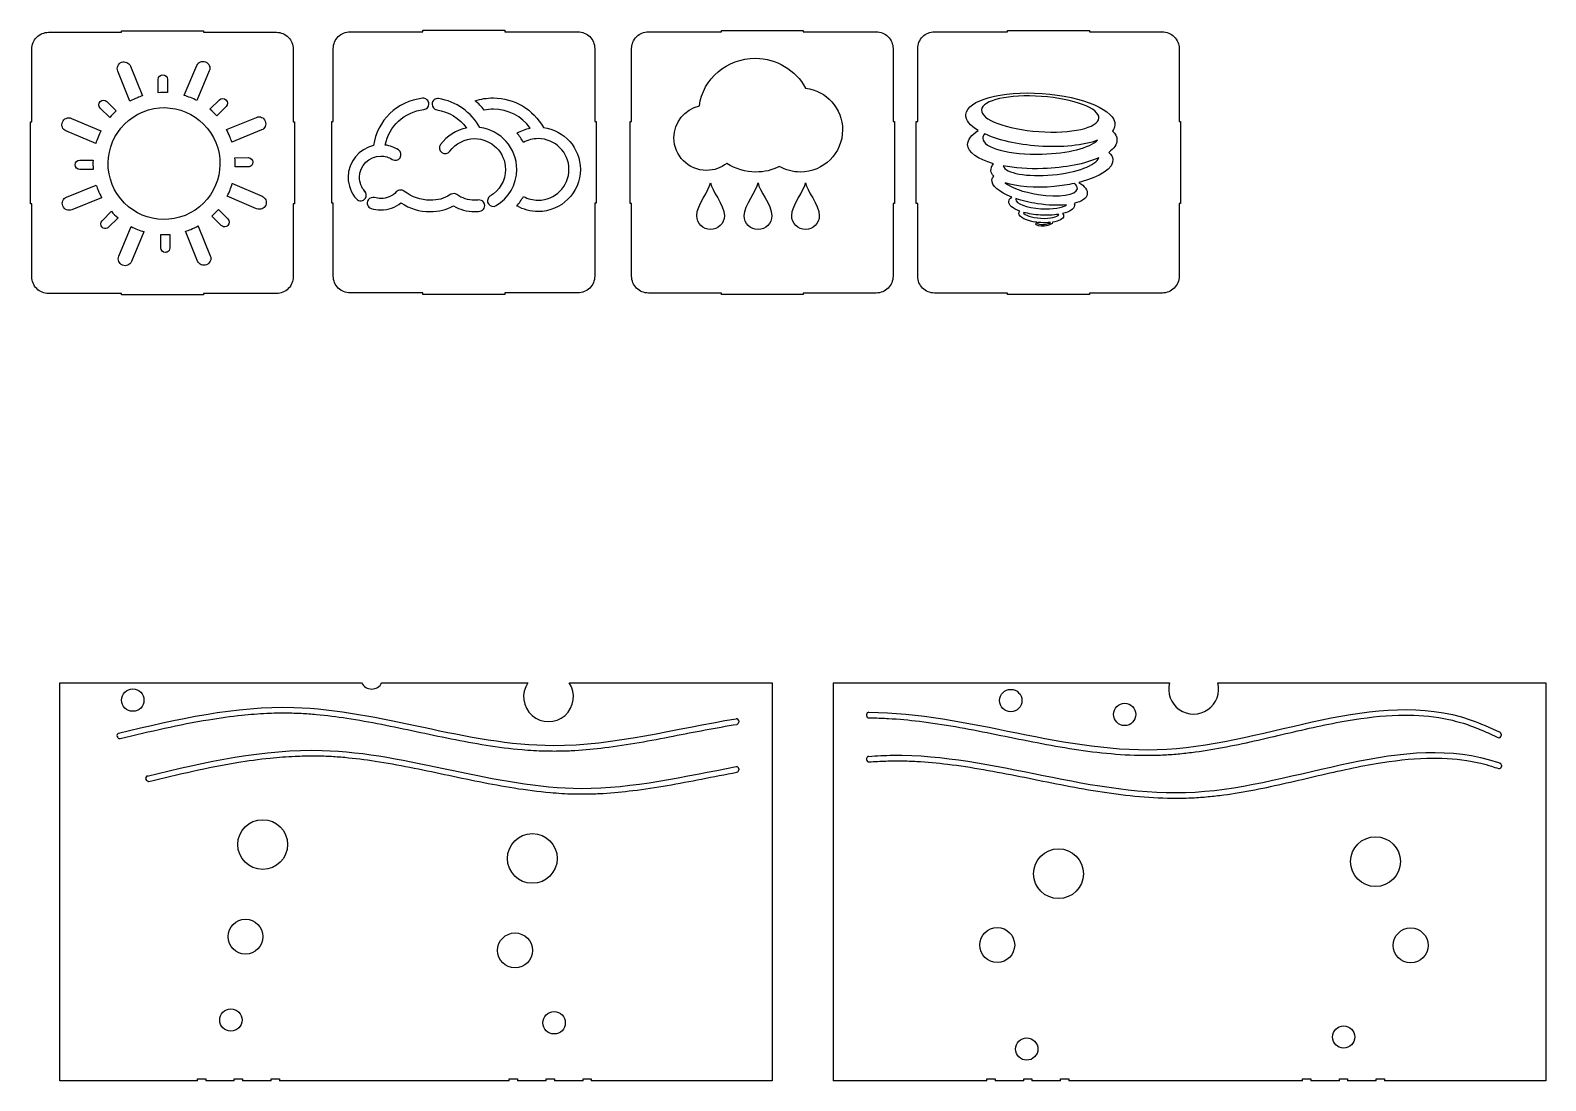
# Model space of a CAD drawing. Header units: millimetres. Extents: x -646 to 1801, y -729 to 225.
# Drawn here: x 444 to 1801, y -718 to 223 of the extents above; entities that cross this region are included whole.
import ezdxf

# ---------------------------------------------------------------- set-up
doc = ezdxf.new("R2010")
doc.units = ezdxf.units.MM
doc.header["$LTSCALE"] = 65.395
doc.layers.get('0').update_dxf_attribs({"linetype": 'CONTINUOUS'})
doc.layers.add('LAYER_1', color=7, linetype='CONTINUOUS')

msp = doc.modelspace()

# ---------------------------------------------------------------- linework, layer by layer
for p, q in [((470.8, -717.9), (470.8, -361.3)), ((470.8, -361.3), (741, -361.3)), ((1108.6, -361.3), (1108.6, -717.9)), ((1163.1, -361.3), (1163.1, -717.9)), ((1507.4, -361.3), (1801, -361.3)), ((1801, -361.3), (1801, -717.9)), ((1193.1, -389.8), (1193.1, -390.8)), ((1078.6, -395.6), (1078.6, -396.6)), ((522.2, -409.6), (522.8, -410.5)), ((1761.2, -407.5), (1761.2, -408.6)), ((1193.1, -429.3), (1193.1, -430.3)), ((1078.6, -438.5), (1078.6, -439.5)), ((1761.3, -435.2), (1761.3, -436.3)), ((547.9, -447.9), (548.5, -448.8)), ((594, -717.9), (470.8, -717.9)), ((594, -717.9), (594, -716.2)), ((594, -716.2), (601.4, -716.2)), ((601.4, -716.2), (601.4, -717.9)), ((627, -717.9), (601.4, -717.9)), ((627, -717.9), (627, -716.2)), ((627, -716.2), (634.4, -716.2)), ((634.4, -716.2), (634.4, -717.9)), ((660, -717.9), (634.4, -717.9)), ((660, -717.9), (660, -716.2)), ((660, -716.2), (667.4, -716.2)), ((667.4, -716.2), (667.4, -717.9)), ((873.2, -717.9), (667.4, -717.9)), ((873.2, -717.9), (873.2, -716.2)), ((873.2, -716.2), (880.6, -716.2)), ((880.6, -716.2), (880.6, -717.9)), ((906.2, -717.9), (880.6, -717.9)), ((906.2, -717.9), (906.2, -716.2)), ((906.2, -716.2), (913.6, -716.2)), ((913.6, -716.2), (913.6, -717.9)), ((939.2, -717.9), (913.6, -717.9)), ((939.2, -717.9), (939.2, -716.2)), ((939.2, -716.2), (946.6, -716.2)), ((946.6, -716.2), (946.6, -717.9)), ((1108.6, -717.9), (946.6, -717.9)), ((1300.7, -717.9), (1163.1, -717.9)), ((1300.7, -717.9), (1300.7, -716.2)), ((1300.7, -716.2), (1308.1, -716.2)), ((1308.1, -716.2), (1308.1, -717.9)), ((1333.7, -717.9), (1308.1, -717.9)), ((1333.7, -717.9), (1333.7, -716.2)), ((1333.7, -716.2), (1341.1, -716.2)), ((1341.1, -716.2), (1341.1, -717.9)), ((1366.7, -717.9), (1341.1, -717.9)), ((1366.7, -717.9), (1366.7, -716.2)), ((1366.7, -716.2), (1374.1, -716.2)), ((1374.1, -716.2), (1374.1, -717.9)), ((1583.3, -717.9), (1374.1, -717.9)), ((1583.3, -717.9), (1583.3, -716.2)), ((1583.3, -716.2), (1590.7, -716.2)), ((1590.7, -716.2), (1590.7, -717.9)), ((1616.3, -717.9), (1590.7, -717.9)), ((1616.3, -717.9), (1616.3, -716.2)), ((1616.3, -716.2), (1623.7, -716.2)), ((1623.7, -716.2), (1623.7, -717.9)), ((1649.3, -717.9), (1623.7, -717.9)), ((1649.3, -717.9), (1649.3, -716.2)), ((1649.3, -716.2), (1656.7, -716.2)), ((1656.7, -716.2), (1656.7, -717.9)), ((1801, -717.9), (1656.7, -717.9))]:
    msp.add_line(p, q)
for points in [[(679.7, 67.7), (679.7, 2.4, -0.414214), (664.7, -12.6), (599.4, -12.6), (599.4, -13.9), (526, -13.9), (526, -12.6), (460.7, -12.6, -0.414214), (445.7, 2.4), (445.7, 67.7), (444.4, 67.7), (444.4, 141.1), (445.7, 141.1), (445.7, 206.4, -0.414214), (460.7, 221.4), (526, 221.4), (526, 222.7), (599.4, 222.7), (599.4, 221.4), (664.7, 221.4, -0.414214), (679.7, 206.4), (679.7, 141.1), (681, 141.1), (681, 67.7)], [(949.6, 68.2), (949.6, 2.9, -0.414214), (934.6, -12.1), (869.3, -12.1), (869.3, -13.4), (795.9, -13.4), (795.9, -12.1), (730.6, -12.1, -0.414214), (715.6, 2.9), (715.6, 68.2), (714.3, 68.2), (714.3, 141.6), (715.6, 141.6), (715.6, 206.9, -0.414214), (730.6, 221.9), (795.9, 221.9), (795.9, 223.2), (869.3, 223.2), (869.3, 221.9), (934.6, 221.9, -0.414214), (949.6, 206.9), (949.6, 141.6), (950.9, 141.6), (950.9, 68.2)], [(1216.7, 68.1), (1216.7, 2.8, -0.414214), (1201.7, -12.2), (1136.4, -12.2), (1136.4, -13.5), (1063, -13.5), (1063, -12.2), (997.7, -12.2, -0.414214), (982.7, 2.8), (982.7, 68.1), (981.4, 68.1), (981.4, 141.5), (982.7, 141.5), (982.7, 206.8, -0.414214), (997.7, 221.8), (1063, 221.8), (1063, 223.1), (1136.4, 223.1), (1136.4, 221.8), (1201.7, 221.8, -0.414214), (1216.7, 206.8), (1216.7, 141.5), (1218, 141.5), (1218, 68.1)], [(1472.8, 68.1), (1472.8, 2.8, -0.414214), (1457.8, -12.2), (1392.5, -12.2), (1392.5, -13.5), (1319.1, -13.5), (1319.1, -12.2), (1253.8, -12.2, -0.414214), (1238.8, 2.8), (1238.8, 68.1), (1237.5, 68.1), (1237.5, 141.5), (1238.8, 141.5), (1238.8, 206.8, -0.414214), (1253.8, 221.8), (1319.1, 221.8), (1319.1, 223.1), (1392.5, 223.1), (1392.5, 221.8), (1457.8, 221.8, -0.414214), (1472.8, 206.8), (1472.8, 141.5), (1474.1, 141.5), (1474.1, 68.1)]]:
    msp.add_lwpolyline(points, format="xyb", close=True)
for points in [[(759, -361.3), (889.8, -361.3)], [(926.8, -361.3), (1108.6, -361.3)], [(1163.1, -361.3), (1464.3, -361.3)]]:
    msp.add_lwpolyline(points)
for centre, radius in [((536.1, -376.9), 10), ((1322.1, -377.3), 10), ((1424.1, -389.7), 10), ((652.4, -506.3), 22.3), ((893.8, -518.7), 22.3), ((1648.6, -521.6), 22.3), ((1364.9, -532.4), 22.3), ((637, -588.8), 15.6), ((1310, -596.3), 15.6), ((1680.1, -596.6), 15.6), ((878.3, -601.1), 15.6), ((623.9, -663.5), 10), ((913.3, -666), 10), ((1620.1, -678.7), 10), ((1336.4, -689.5), 10)]:
    msp.add_circle(centre, radius)
for centre, radius, start, end in [((750, -357), 10, 205.787, 334.213), ((908.3, -373.9), 22.3, 145.8193, 34.1807), ((1485.8, -367.1), 22.3, 164.9315, 15.0685), ((1195.1, -389.8), 2, 89.9957, 180), ((1195.1, -390.8), 2, 180, 270.0047), ((523.9, -408.5), 2, 103.6036, 213.8318), ((1076.6, -395.6), 2, 0, 99.0482), ((1076.6, -396.6), 2, 279.0621, 0), ((1759.2, -407.5), 2, 0.1886, 64.9509), ((524.4, -409.4), 2, 213.8318, 283.5987), ((1759.2, -408.6), 2, 244.9299, 0.1886), ((1195.1, -429.3), 2, 94.4622, 180), ((1195.1, -430.3), 2, 180, 274.4742), ((1759.3, -435.2), 2, 0.1886, 70.3767), ((549.6, -446.8), 2, 103.5995, 213.8318), ((1076.6, -438.5), 2, 0, 100.6084), ((1076.6, -439.5), 2, 280.6159, 0), ((1759.3, -436.3), 2, 250.2584, 0.1886), ((550.2, -447.7), 2, 213.8318, 283.5944)]:
    msp.add_arc(centre, radius, start, end)
for points, knots in [([(1195.1, -387.8), (1283.5, -387.8), (1460.3, -465), (1659, -359.8), (1751.3, -401.6), (1760.1, -405.7)], [632.717946, 632.717946, 632.717946, 632.717946, 901.329158, 1174.23804, 1203.217526, 1203.217526, 1203.217526, 1203.217526]), ([(523.4, -406.5), (575.7, -393.9), (705.3, -364.3), (889.3, -439.5), (1021.8, -402.3), (1076.3, -393.6)], [9.158667, 9.158667, 9.158667, 9.158667, 167.97052, 402.499222, 567.698396, 567.698396, 567.698396, 567.698396]), ([(524.9, -411.3), (551.4, -404.9), (577.7, -398.7), (613.9, -392.8), (623.8, -391.4), (641.2, -389.6), (648.6, -389), (661.8, -388.4), (667.6, -388.3), (677.9, -388.4), (682.4, -388.5), (691.5, -388.9), (696, -389.3), (709.6, -390.5), (718.7, -391.7), (748.4, -396.2), (769.1, -400.6), (810.6, -409.4), (831.4, -413.8), (863.1, -418.9), (873.8, -420.3), (891.5, -421.8), (898.3, -422.2), (909.6, -422.5), (914.1, -422.5), (923, -422.4), (927.5, -422.2), (940.8, -421.4), (949.7, -420.6), (979.1, -416.9), (999.6, -413.1), (1039.1, -405.4), (1058.1, -401.6), (1077, -398.6)], [9.52107, 9.52107, 9.52107, 9.52107, 89.833859, 89.833859, 120.245904, 120.245904, 143.138198, 143.138198, 160.886707, 160.886707, 174.855561, 174.855561, 188.824416, 188.824416, 216.762125, 216.762125, 279.716798, 279.716798, 342.671472, 342.671472, 374.903174, 374.903174, 395.323051, 395.323051, 408.59689, 408.59689, 421.870729, 421.870729, 448.418407, 448.418407, 509.90115, 509.90115, 567.538992, 567.538992, 567.538992, 567.538992]), ([(1195.1, -392.8), (1196.4, -392.8), (1197.6, -392.8), (1203.5, -392.9), (1208, -393.1), (1221.8, -393.8), (1231.1, -394.7), (1261.7, -398.4), (1283.3, -402.5), (1326.7, -411.2), (1348.5, -415.8), (1392.5, -423.1), (1414.7, -425.8), (1443.5, -426.4), (1449.9, -426.3), (1460.8, -425.9), (1465.5, -425.6), (1474.7, -424.8), (1479.3, -424.3), (1493.2, -422.6), (1502.4, -421.1), (1530.7, -415.8), (1549.6, -411.3), (1587.1, -402.6), (1605.7, -398.3), (1639.3, -392.6), (1654.4, -390.8), (1681.4, -390.1), (1693.4, -390.7), (1709.3, -393.2), (1713.4, -394), (1720.8, -395.8), (1724, -396.7), (1729.8, -398.4), (1732.2, -399.3), (1737.1, -401.1), (1739.6, -402.1), (1747, -405.1), (1751.9, -407.4), (1757.4, -409.9), (1757.9, -410.2), (1758.4, -410.4)], [632.718033, 632.718033, 632.718033, 632.718033, 636.546001, 636.546001, 650.733778, 650.733778, 679.109333, 679.109333, 745.089244, 745.089244, 811.069155, 811.069155, 877.049066, 877.049066, 895.616836, 895.616836, 909.087945, 909.087945, 922.559054, 922.559054, 949.501272, 949.501272, 1004.968973, 1004.968973, 1060.436675, 1060.436675, 1106.752211, 1106.752211, 1145.074492, 1145.074492, 1158.455221, 1158.455221, 1169.240282, 1169.240282, 1177.440174, 1177.440174, 1185.640067, 1185.640067, 1202.039851, 1202.039851, 1203.685457, 1203.685457, 1203.685457, 1203.685457]), ([(1195, -427.3), (1202.2, -426.7), (1299.2, -422), (1484.2, -504.1), (1674.7, -403.3), (1759.6, -433.2), (1760, -433.3)], [606.961689, 606.961689, 606.961689, 606.961689, 628.796114, 901.329158, 1174.23804, 1175.620548, 1175.620548, 1175.620548, 1175.620548]), ([(549.1, -444.9), (601.3, -432.3), (730.8, -402.8), (906.2, -474.5), (1030.1, -445.1), (1076.3, -436.5)], [9.580273, 9.580273, 9.580273, 9.580273, 167.97052, 402.499222, 542.126671, 542.126671, 542.126671, 542.126671]), ([(550.6, -449.7), (576.9, -443.3), (603.1, -437.2), (639.2, -431.2), (649.1, -429.8), (666.5, -428), (673.9, -427.5), (687.1, -426.9), (692.9, -426.7), (703.2, -426.8), (707.7, -426.9), (716.8, -427.4), (721.3, -427.7), (734.9, -429), (744, -430.1), (773.7, -434.7), (794.4, -439), (835.9, -447.8), (856.7, -452.3), (888.4, -457.3), (899.1, -458.7), (916.8, -460.3), (923.6, -460.7), (934.9, -461), (939.4, -461), (948.3, -460.9), (952.8, -460.7), (966.1, -459.9), (975, -459), (1004.4, -455.4), (1024.9, -451.6), (1055.9, -445.5), (1066.5, -443.4), (1077, -441.5)], [9.942771, 9.942771, 9.942771, 9.942771, 89.833859, 89.833859, 120.245904, 120.245904, 143.138198, 143.138198, 160.886707, 160.886707, 174.855561, 174.855561, 188.824416, 188.824416, 216.762125, 216.762125, 279.716798, 279.716798, 342.671472, 342.671472, 374.903174, 374.903174, 395.323051, 395.323051, 408.59689, 408.59689, 421.870729, 421.870729, 448.418407, 448.418407, 509.90115, 509.90115, 541.940423, 541.940423, 541.940423, 541.940423]), ([(1195.3, -432.3), (1200.3, -431.9), (1205.4, -431.6), (1215, -431.3), (1219.6, -431.2), (1228.7, -431.4), (1233.3, -431.5), (1247.1, -432.3), (1256.4, -433.1), (1287, -436.9), (1308.6, -440.9), (1352, -449.6), (1373.8, -454.2), (1417.8, -461.5), (1440, -464.2), (1468.8, -464.8), (1475.1, -464.8), (1486.1, -464.4), (1490.7, -464.1), (1500, -463.3), (1504.6, -462.8), (1518.5, -461.1), (1527.7, -459.6), (1556, -454.3), (1574.9, -449.8), (1612.4, -441), (1631, -436.8), (1664.6, -431.1), (1679.7, -429.3), (1706.7, -428.5), (1718.7, -429.2), (1734.6, -431.7), (1738.7, -432.5), (1746.1, -434.2), (1749.3, -435.1), (1754.6, -436.8), (1756.6, -437.5), (1758.7, -438.2)], [606.882381, 606.882381, 606.882381, 606.882381, 622.358224, 622.358224, 636.546001, 636.546001, 650.733778, 650.733778, 679.109333, 679.109333, 745.089244, 745.089244, 811.069155, 811.069155, 877.049066, 877.049066, 895.616836, 895.616836, 909.087945, 909.087945, 922.559054, 922.559054, 949.501272, 949.501272, 1004.968973, 1004.968973, 1060.436675, 1060.436675, 1106.752211, 1106.752211, 1145.074492, 1145.074492, 1158.455221, 1158.455221, 1169.240282, 1169.240282, 1175.993807, 1175.993807, 1175.993807, 1175.993807])]:
    msp.add_open_spline(points, degree=3, knots=knots)
at = {"layer": 'LAYER_1', "color": 167}
for p, q in [((801.1, 157.1), (801.1, 157.3)), ((804.1, 156.9), (804.1, 157.1)), ((744.3, 72.8), (744.2, 72.7)), ((746.9, 71.3), (746.8, 71.1)), ((850.2, 68.9), (850.3, 68.8)), ((854.6, 67.8), (854.6, 67.7))]:
    msp.add_line(p, q, dxfattribs=at)
for centre, start, end in [((796.1, 157.3), 0, 96.8019), ((796.1, 157.1), 276.8904, 0), ((809.1, 157.1), 80.9143, 180), ((809.1, 156.9), 180, 260.8938), ((740.1, 75.4), 221.699, 326.972), ((740.1, 75.6), 326.972, 41.5893), ((751, 68.4), 146.972, 252.8131), ((751.1, 68.5), 72.9439, 146.972), ((846.1, 66.2), 33.028, 96.8946), ((846.2, 66), 277.0186, 33.028), ((858.7, 70.5), 120.7701, 213.028), ((858.8, 70.4), 213.028, 300.8037)]:
    msp.add_arc(centre, 5, start, end, dxfattribs=at)
for points, knots in [([(533.5, 159.8), (533.5, 159.7), (533.5, 159.7), (533.5, 159.7), (533.5, 159.7), (535.7, 160.8), (537.9, 161.9), (540.2, 162.8), (540.2, 162.8), (541.7, 163.4), (543.3, 164), (544.8, 164.5), (544.8, 164.5), (544.8, 164.5), (534, 191.1), (534, 191.1), (534, 191.1), (532.8, 194.2), (529.2, 195.7), (526, 194.5), (526, 194.5), (522.9, 193.2), (521.4, 189.6), (522.7, 186.5), (522.7, 186.5), (522.7, 186.5), (533.5, 159.8), (533.5, 159.8)], [0, 0, 0, 0, 0.142857, 0.142857, 0.142857, 0.142857, 0.285714, 0.285714, 0.285714, 0.285714, 0.428571, 0.428571, 0.428571, 0.428571, 0.571429, 0.571429, 0.571429, 0.571429, 0.714286, 0.714286, 0.714286, 0.714286, 0.857143, 0.857143, 0.857143, 0.857143, 1, 1, 1, 1]), ([(604.6, 186.8), (605.9, 189.9), (604.4, 193.5), (601.3, 194.8), (601.3, 194.8), (598.2, 196.1), (594.6, 194.7), (593.3, 191.6), (593.3, 191.6), (593.3, 191.6), (582, 165), (582, 165), (582, 165), (582, 165), (582, 164.9), (582, 164.9), (582, 164.9), (585.9, 163.7), (589.7, 162.2), (593.4, 160.3), (593.4, 160.3), (593.4, 160.3), (604.6, 186.8), (604.6, 186.8)], [0, 0, 0, 0, 0.166667, 0.166667, 0.166667, 0.166667, 0.333333, 0.333333, 0.333333, 0.333333, 0.5, 0.5, 0.5, 0.5, 0.666667, 0.666667, 0.666667, 0.666667, 0.833333, 0.833333, 0.833333, 0.833333, 1, 1, 1, 1]), ([(1138.4, 171.4), (1129.5, 187.7), (1112.2, 198.1), (1093.6, 198.1), (1093.6, 198.1), (1067.7, 198.1), (1046.7, 180), (1043.3, 155.4), (1043.3, 155.4), (1030.3, 152.5), (1020.5, 140.8), (1020.5, 126.9), (1020.5, 126.9), (1020.5, 110.8), (1033.6, 97.7), (1049.7, 97.7), (1049.7, 97.7), (1056.5, 97.7), (1062.8, 99.9), (1067.8, 104), (1067.8, 104), (1076, 98.8), (1084.5, 96.2), (1093.6, 96.2), (1093.6, 96.2), (1102.2, 96.2), (1108.1, 97.6), (1114.8, 101.3), (1114.8, 101.3), (1120.5, 98), (1127, 96.2), (1133.7, 96.2), (1133.7, 96.2), (1154.5, 96.2), (1171.5, 113.1), (1171.5, 133.9), (1171.5, 133.9), (1171.5, 153.2), (1157, 169.1), (1138.4, 171.4)], [0, 0, 0, 0, 0.1, 0.1, 0.1, 0.1, 0.2, 0.2, 0.2, 0.2, 0.3, 0.3, 0.3, 0.3, 0.4, 0.4, 0.4, 0.4, 0.5, 0.5, 0.5, 0.5, 0.6, 0.6, 0.6, 0.6, 0.7, 0.7, 0.7, 0.7, 0.8, 0.8, 0.8, 0.8, 0.9, 0.9, 0.9, 0.9, 1, 1, 1, 1]), ([(567.1, 167.4), (567.1, 167.4), (567.1, 179.2), (567.1, 179.2), (567.1, 179.2), (567.1, 181.5), (565.2, 183.4), (563, 183.4), (563, 183.4), (560.7, 183.4), (558.8, 181.5), (558.8, 179.2), (558.8, 179.2), (558.8, 179.2), (558.8, 167.3), (558.8, 167.3), (558.8, 167.3), (561.6, 167.5), (564.4, 167.5), (567.1, 167.4)], [0, 0, 0, 0, 0.2, 0.2, 0.2, 0.2, 0.4, 0.4, 0.4, 0.4, 0.6, 0.6, 0.6, 0.6, 0.8, 0.8, 0.8, 0.8, 1, 1, 1, 1]), ([(1409.8, 113.8), (1414.6, 117.2), (1417.3, 121), (1417.2, 125), (1417.2, 125), (1417.2, 127.8), (1415.7, 130.5), (1413.1, 132.9), (1413.1, 132.9), (1414.4, 134.6), (1415.2, 136.4), (1415.3, 138.3), (1415.3, 138.3), (1416.2, 151.3), (1387.1, 164), (1350.3, 166.6), (1350.3, 166.6), (1313.5, 169.2), (1282.9, 160.7), (1281.9, 147.7), (1281.9, 147.7), (1281.6, 142.7), (1285.7, 137.7), (1293, 133.3), (1293, 133.3), (1286.9, 129.6), (1283.5, 125.3), (1283.5, 120.8), (1283.5, 120.8), (1283.7, 113.7), (1292.6, 107.6), (1306.7, 103.7), (1306.7, 103.7), (1305, 101.6), (1304.2, 99.4), (1304.4, 97.3), (1304.4, 97.3), (1304.6, 95.6), (1305.4, 94), (1306.8, 92.5), (1306.8, 92.5), (1306, 91.5), (1305.5, 90.5), (1305.3, 89.4), (1305.3, 89.4), (1304.6, 84), (1311.7, 78.2), (1323, 73.8), (1323, 73.8), (1321.4, 72.6), (1320.4, 71.3), (1320.3, 69.8), (1320.3, 69.8), (1320, 66.6), (1323.9, 63.4), (1330.3, 61.1), (1330.3, 61.1), (1329.7, 60.5), (1329.3, 59.8), (1329.3, 59.1), (1329.3, 59.1), (1329.2, 55.6), (1336.1, 52.3), (1345.4, 51.2), (1345.4, 51.2), (1344.8, 50.7), (1344.5, 50.2), (1344.5, 49.7), (1344.5, 49.7), (1344.6, 48.3), (1348, 47.4), (1352.2, 47.8), (1352.2, 47.8), (1356.4, 48.2), (1359.7, 49.7), (1359.6, 51.2), (1359.6, 51.2), (1359.6, 51.2), (1359.6, 51.3), (1359.6, 51.3), (1359.6, 51.3), (1365.4, 52.2), (1369.3, 54.2), (1369.4, 56.8), (1369.4, 56.8), (1369.4, 57.5), (1369.1, 58.3), (1368.5, 59), (1368.5, 59), (1374.8, 60.5), (1378.9, 63), (1379.2, 66.1), (1379.2, 66.1), (1379.3, 66.8), (1379.2, 67.4), (1378.9, 68.1), (1378.9, 68.1), (1385.7, 69.8), (1390.1, 72.6), (1390.6, 76.4), (1390.6, 76.4), (1391.1, 79.9), (1388.2, 83.6), (1383.1, 86.9), (1383.1, 86.9), (1401.8, 91.7), (1414.5, 99.8), (1413.6, 107.6), (1413.6, 107.6), (1413.4, 109.9), (1412, 111.9), (1409.8, 113.8)], [0, 0, 0, 0, 0.035714, 0.035714, 0.035714, 0.035714, 0.071429, 0.071429, 0.071429, 0.071429, 0.107143, 0.107143, 0.107143, 0.107143, 0.142857, 0.142857, 0.142857, 0.142857, 0.178571, 0.178571, 0.178571, 0.178571, 0.214286, 0.214286, 0.214286, 0.214286, 0.25, 0.25, 0.25, 0.25, 0.285714, 0.285714, 0.285714, 0.285714, 0.321429, 0.321429, 0.321429, 0.321429, 0.357143, 0.357143, 0.357143, 0.357143, 0.392857, 0.392857, 0.392857, 0.392857, 0.428571, 0.428571, 0.428571, 0.428571, 0.464286, 0.464286, 0.464286, 0.464286, 0.5, 0.5, 0.5, 0.5, 0.535714, 0.535714, 0.535714, 0.535714, 0.571429, 0.571429, 0.571429, 0.571429, 0.607143, 0.607143, 0.607143, 0.607143, 0.642857, 0.642857, 0.642857, 0.642857, 0.678571, 0.678571, 0.678571, 0.678571, 0.714286, 0.714286, 0.714286, 0.714286, 0.75, 0.75, 0.75, 0.75, 0.785714, 0.785714, 0.785714, 0.785714, 0.821429, 0.821429, 0.821429, 0.821429, 0.857143, 0.857143, 0.857143, 0.857143, 0.892857, 0.892857, 0.892857, 0.892857, 0.928571, 0.928571, 0.928571, 0.928571, 0.964286, 0.964286, 0.964286, 0.964286, 1, 1, 1, 1]), ([(1349.6, 164), (1378.6, 162), (1401.6, 153.2), (1401, 144.5), (1401, 144.5), (1400.4, 135.8), (1376.4, 130.4), (1347.3, 132.4), (1347.3, 132.4), (1318.3, 134.4), (1295.3, 143.2), (1295.9, 151.9), (1295.9, 151.9), (1296.5, 160.6), (1320.5, 166), (1349.6, 164)], [0, 0, 0, 0, 0.25, 0.25, 0.25, 0.25, 0.5, 0.5, 0.5, 0.5, 0.75, 0.75, 0.75, 0.75, 1, 1, 1, 1]), ([(515.5, 145), (517.3, 147.1), (519.2, 149.1), (521.2, 150.9), (521.2, 150.9), (521.2, 150.9), (512.9, 159.3), (512.9, 159.3), (512.9, 159.3), (511.2, 160.9), (508.6, 160.9), (507, 159.3), (507, 159.3), (505.4, 157.7), (505.4, 155), (507, 153.4), (507, 153.4), (507, 153.4), (515.5, 145), (515.5, 145)], [0, 0, 0, 0, 0.2, 0.2, 0.2, 0.2, 0.4, 0.4, 0.4, 0.4, 0.6, 0.6, 0.6, 0.6, 0.8, 0.8, 0.8, 0.8, 1, 1, 1, 1]), ([(610.5, 122.6), (600.1, 148.2), (570.9, 160.6), (545.3, 150.2), (545.3, 150.2), (519.7, 139.8), (507.3, 110.6), (517.7, 85), (517.7, 85), (528.1, 59.4), (557.2, 47), (582.9, 57.4), (582.9, 57.4), (608.5, 67.8), (620.9, 97), (610.5, 122.6)], [0, 0, 0, 0, 0.25, 0.25, 0.25, 0.25, 0.5, 0.5, 0.5, 0.5, 0.75, 0.75, 0.75, 0.75, 1, 1, 1, 1]), ([(611.2, 146.6), (611.2, 146.6), (619.6, 155), (619.6, 155), (619.6, 155), (621.2, 156.6), (621.2, 159.3), (619.5, 160.9), (619.5, 160.9), (617.9, 162.5), (615.3, 162.5), (613.7, 160.9), (613.7, 160.9), (613.7, 160.9), (605.2, 152.4), (605.2, 152.4), (605.2, 152.4), (607.3, 150.6), (609.3, 148.7), (611.2, 146.6)], [0, 0, 0, 0, 0.2, 0.2, 0.2, 0.2, 0.4, 0.4, 0.4, 0.4, 0.6, 0.6, 0.6, 0.6, 0.8, 0.8, 0.8, 0.8, 1, 1, 1, 1]), ([(795.5, 162.3), (772.7, 159.5), (754.8, 142.5), (751.7, 120), (751.7, 120), (738.7, 117), (728.9, 105.4), (728.9, 91.5), (728.9, 91.5), (728.9, 84.1), (731.7, 77.3), (736.3, 72.1)], [1.1084529, 1.1084529, 1.1084529, 1.1084529, 1.2, 1.2, 1.2, 1.2, 1.3, 1.3, 1.3, 1.3, 1.3462205, 1.3462205, 1.3462205, 1.3462205]), ([(743.9, 78.9), (740.9, 82.2), (739.1, 86.7), (739.1, 91.5), (739.1, 91.5), (739.1, 102), (747.6, 110.5), (758.1, 110.5), (758.1, 110.5), (761.8, 110.5), (765.3, 109.5), (768.4, 107.5), (768.4, 107.5), (770.8, 106), (773.9, 106.7), (775.4, 109), (775.4, 109), (776.9, 111.4), (776.3, 114.5), (773.9, 116), (773.9, 116), (770.3, 118.4), (766.3, 119.8), (762.1, 120.4), (762.1, 120.4), (765.3, 137.3), (779.1, 150), (796.7, 152.2)], [0.3881395, 0.3881395, 0.3881395, 0.3881395, 0.4090909, 0.4090909, 0.4090909, 0.4090909, 0.4545455, 0.4545455, 0.4545455, 0.4545455, 0.5, 0.5, 0.5, 0.5, 0.5454545, 0.5454545, 0.5454545, 0.5454545, 0.5909091, 0.5909091, 0.5909091, 0.5909091, 0.6363636, 0.6363636, 0.6363636, 0.6363636, 0.6777728, 0.6777728, 0.6777728, 0.6777728]), ([(808.3, 152), (819, 150.3), (828.7, 144.3), (835, 135.6), (835, 135.6), (825.8, 133.8), (817.4, 128.6), (811.7, 120.8), (811.7, 120.8), (810, 118.6), (810.5, 115.4), (812.8, 113.7), (812.8, 113.7), (815, 112.1), (818.2, 112.6), (819.9, 114.8), (819.9, 114.8), (825.1, 121.9), (833.4, 126.1), (842.1, 126.1), (842.1, 126.1), (857.3, 126.1), (869.7, 113.7), (869.7, 98.5), (869.7, 98.5), (869.7, 88.5), (864.3, 79.6), (856.2, 74.8)], [0.6892379, 0.6892379, 0.6892379, 0.6892379, 0.7272727, 0.7272727, 0.7272727, 0.7272727, 0.7727273, 0.7727273, 0.7727273, 0.7727273, 0.8181818, 0.8181818, 0.8181818, 0.8181818, 0.8636364, 0.8636364, 0.8636364, 0.8636364, 0.9090909, 0.9090909, 0.9090909, 0.9090909, 0.9545455, 0.9545455, 0.9545455, 0.9545455, 0.9846541, 0.9846541, 0.9846541, 0.9846541]), ([(861.4, 66.1), (872.4, 72.7), (879.9, 84.8), (879.9, 98.5), (879.9, 98.5), (879.9, 117.8), (865.4, 133.7), (846.8, 136), (839.2, 149.9), (825.4, 159.5), (809.9, 162)], [0.8338036, 0.8338036, 0.8338036, 0.8338036, 0.9, 0.9, 0.9, 0.9, 1, 1, 1, 1.0856281, 1.0856281, 1.0856281, 1.0856281]), ([(903.7, 136), (894.8, 152.3), (877.5, 162.6), (858.9, 162.6), (858.9, 162.6), (853.1, 162.6), (847.7, 161.7), (842.5, 160.1), (842.5, 160.1), (845.5, 157.6), (848.3, 154.8), (850.8, 151.7), (850.8, 151.7), (853.4, 152.2), (856.1, 152.5), (858.9, 152.5), (858.9, 152.5), (872, 152.5), (884.3, 146), (891.9, 135.6), (891.9, 135.6), (887.7, 134.8), (883.7, 133.2), (880, 131.1), (880, 131.1), (882.2, 128.5), (884.1, 125.7), (885.8, 122.7), (885.8, 122.7), (889.8, 124.9), (894.4, 126.1), (899, 126.1), (899, 126.1), (914.2, 126.1), (926.6, 113.7), (926.6, 98.5), (926.6, 98.5), (926.6, 83.3), (914.2, 71), (899, 71), (899, 71), (894.4, 71), (889.8, 72.1), (885.8, 74.4), (885.8, 74.4), (884.1, 71.2), (882, 68.3), (879.7, 65.6), (879.7, 65.6), (879.8, 65.7), (880, 65.8), (880.1, 65.9), (880.1, 65.9), (885.8, 62.5), (892.3, 60.8), (899, 60.8), (899, 60.8), (919.8, 60.8), (936.8, 77.7), (936.8, 98.5), (936.8, 98.5), (936.8, 117.8), (922.3, 133.7), (903.7, 136)], [0, 0, 0, 0, 0.0625, 0.0625, 0.0625, 0.0625, 0.125, 0.125, 0.125, 0.125, 0.1875, 0.1875, 0.1875, 0.1875, 0.25, 0.25, 0.25, 0.25, 0.3125, 0.3125, 0.3125, 0.3125, 0.375, 0.375, 0.375, 0.375, 0.4375, 0.4375, 0.4375, 0.4375, 0.5, 0.5, 0.5, 0.5, 0.5625, 0.5625, 0.5625, 0.5625, 0.625, 0.625, 0.625, 0.625, 0.6875, 0.6875, 0.6875, 0.6875, 0.75, 0.75, 0.75, 0.75, 0.8125, 0.8125, 0.8125, 0.8125, 0.875, 0.875, 0.875, 0.875, 0.9375, 0.9375, 0.9375, 0.9375, 1, 1, 1, 1]), ([(476.3, 133), (476.3, 133), (502.9, 121.8), (502.9, 121.8), (502.9, 121.8), (502.9, 121.7), (503, 121.7), (503, 121.7), (503, 121.7), (504.2, 125.6), (505.7, 129.4), (507.6, 133.1), (507.6, 133.1), (507.6, 133.1), (481.1, 144.3), (481.1, 144.3), (481.1, 144.3), (478, 145.6), (474.4, 144.1), (473.1, 141), (473.1, 141), (471.8, 137.9), (473.2, 134.3), (476.3, 133)], [0, 0, 0, 0, 0.166667, 0.166667, 0.166667, 0.166667, 0.333333, 0.333333, 0.333333, 0.333333, 0.5, 0.5, 0.5, 0.5, 0.666667, 0.666667, 0.666667, 0.666667, 0.833333, 0.833333, 0.833333, 0.833333, 1, 1, 1, 1]), ([(619.9, 134.3), (621.1, 132.2), (622.2, 130), (623.1, 127.7), (623.1, 127.7), (623.7, 126.2), (624.3, 124.6), (624.7, 123.1), (624.7, 123.1), (624.7, 123.1), (651.4, 133.9), (651.4, 133.9), (651.4, 133.9), (654.5, 135.1), (656, 138.7), (654.7, 141.8), (654.7, 141.8), (653.5, 145), (649.9, 146.5), (646.8, 145.2), (646.8, 145.2), (646.8, 145.2), (620.1, 134.4), (620.1, 134.4), (620.1, 134.4), (620, 134.4), (620, 134.4), (619.9, 134.3)], [0, 0, 0, 0, 0.142857, 0.142857, 0.142857, 0.142857, 0.285714, 0.285714, 0.285714, 0.285714, 0.428571, 0.428571, 0.428571, 0.428571, 0.571429, 0.571429, 0.571429, 0.571429, 0.714286, 0.714286, 0.714286, 0.714286, 0.857143, 0.857143, 0.857143, 0.857143, 1, 1, 1, 1]), ([(1297.1, 126.4), (1297, 127.7), (1297.6, 129.1), (1298.7, 130.4), (1298.7, 130.4), (1310.5, 124.9), (1327.7, 120.8), (1347, 119.4), (1347, 119.4), (1368.2, 117.9), (1387.3, 120.1), (1399.9, 124.7), (1399.9, 124.7), (1393.1, 118.1), (1373.4, 112.9), (1350.1, 112.2), (1350.1, 112.2), (1321, 111.3), (1297.2, 117.6), (1297.1, 126.4)], [0, 0, 0, 0, 0.2, 0.2, 0.2, 0.2, 0.4, 0.4, 0.4, 0.4, 0.6, 0.6, 0.6, 0.6, 0.8, 0.8, 0.8, 0.8, 1, 1, 1, 1]), ([(639.5, 100.8), (640.1, 100.8), (640.6, 100.9), (641.1, 101.1), (641.1, 101.1), (642.6, 101.7), (643.6, 103.2), (643.6, 104.9), (643.6, 104.9), (643.6, 107.2), (641.8, 109.1), (639.5, 109.1), (639.5, 109.1), (639.5, 109.1), (627.5, 109), (627.5, 109), (627.5, 109), (627.8, 106.3), (627.8, 103.5), (627.7, 100.8), (627.7, 100.8), (627.7, 100.8), (639.5, 100.8), (639.5, 100.8)], [0, 0, 0, 0, 0.166667, 0.166667, 0.166667, 0.166667, 0.333333, 0.333333, 0.333333, 0.333333, 0.5, 0.5, 0.5, 0.5, 0.666667, 0.666667, 0.666667, 0.666667, 0.833333, 0.833333, 0.833333, 0.833333, 1, 1, 1, 1]), ([(1359.5, 93.7), (1336.7, 91.5), (1317.4, 95.1), (1315.3, 101.7), (1315.3, 101.7), (1325.6, 99.8), (1337.8, 98.8), (1350.9, 99.3), (1350.9, 99.3), (1370.9, 99.9), (1388.8, 103.6), (1400.9, 108.9), (1400.9, 108.9), (1398.7, 102.3), (1381.3, 95.8), (1359.5, 93.7)], [0, 0, 0, 0, 0.25, 0.25, 0.25, 0.25, 0.5, 0.5, 0.5, 0.5, 0.75, 0.75, 0.75, 0.75, 1, 1, 1, 1]), ([(488.6, 106.8), (486.4, 106.8), (484.5, 105), (484.5, 102.7), (484.5, 102.7), (484.5, 100.4), (486.4, 98.5), (488.7, 98.6), (488.7, 98.6), (488.7, 98.6), (500.6, 98.6), (500.6, 98.6), (500.6, 98.6), (500.4, 101.3), (500.4, 104.1), (500.5, 106.8), (500.5, 106.8), (500.5, 106.8), (488.6, 106.8), (488.6, 106.8)], [0, 0, 0, 0, 0.2, 0.2, 0.2, 0.2, 0.4, 0.4, 0.4, 0.4, 0.6, 0.6, 0.6, 0.6, 0.8, 0.8, 0.8, 0.8, 1, 1, 1, 1]), ([(508.2, 73.3), (507.1, 75.4), (506, 77.6), (505.1, 79.9), (505.1, 79.9), (504.4, 81.4), (503.9, 83), (503.4, 84.5), (503.4, 84.5), (503.4, 84.5), (476.8, 73.8), (476.8, 73.8), (476.8, 73.8), (473.7, 72.5), (472.1, 68.9), (473.4, 65.8), (473.4, 65.8), (474.7, 62.6), (478.3, 61.1), (481.4, 62.4), (481.4, 62.4), (481.4, 62.4), (508.1, 73.2), (508.1, 73.2), (508.1, 73.2), (508.1, 73.2), (508.2, 73.2), (508.2, 73.3)], [0, 0, 0, 0, 0.142857, 0.142857, 0.142857, 0.142857, 0.285714, 0.285714, 0.285714, 0.285714, 0.428571, 0.428571, 0.428571, 0.428571, 0.571429, 0.571429, 0.571429, 0.571429, 0.714286, 0.714286, 0.714286, 0.714286, 0.857143, 0.857143, 0.857143, 0.857143, 1, 1, 1, 1]), ([(651.8, 74.6), (651.8, 74.6), (625.3, 85.9), (625.3, 85.9), (625.3, 85.9), (625.3, 85.9), (625.2, 85.9), (625.2, 85.9), (625.2, 85.9), (624, 82), (622.5, 78.2), (620.6, 74.5), (620.6, 74.5), (620.6, 74.5), (647, 63.3), (647, 63.3), (647, 63.3), (648.6, 62.7), (650.3, 62.7), (651.7, 63.3), (651.7, 63.3), (653.2, 63.9), (654.4, 65), (655.1, 66.6), (655.1, 66.6), (656.4, 69.7), (654.9, 73.3), (651.8, 74.6)], [0, 0, 0, 0, 0.142857, 0.142857, 0.142857, 0.142857, 0.285714, 0.285714, 0.285714, 0.285714, 0.428571, 0.428571, 0.428571, 0.428571, 0.571429, 0.571429, 0.571429, 0.571429, 0.714286, 0.714286, 0.714286, 0.714286, 0.857143, 0.857143, 0.857143, 0.857143, 1, 1, 1, 1]), ([(1053.3, 86.5), (1052.4, 79.9), (1041, 66.6), (1041, 57.1), (1041, 57.1), (1041, 50.3), (1046.5, 44.7), (1053.3, 44.7), (1053.3, 44.7), (1060.2, 44.7), (1065.7, 50.3), (1065.7, 57.1), (1065.7, 57.1), (1065.7, 67), (1054.1, 79.7), (1053.3, 86.5)], [0, 0, 0, 0, 0.25, 0.25, 0.25, 0.25, 0.5, 0.5, 0.5, 0.5, 0.75, 0.75, 0.75, 0.75, 1, 1, 1, 1]), ([(1095.9, 86.5), (1095, 79.9), (1083.5, 66.6), (1083.5, 57.1), (1083.5, 57.1), (1083.5, 50.3), (1089, 44.7), (1095.9, 44.7), (1095.9, 44.7), (1102.7, 44.7), (1108.2, 50.3), (1108.2, 57.1), (1108.2, 57.1), (1108.2, 67), (1096.7, 79.7), (1095.9, 86.5)], [0, 0, 0, 0, 0.25, 0.25, 0.25, 0.25, 0.5, 0.5, 0.5, 0.5, 0.75, 0.75, 0.75, 0.75, 1, 1, 1, 1]), ([(1138.4, 86.5), (1137.5, 79.9), (1126, 66.6), (1126, 57.1), (1126, 57.1), (1126, 50.3), (1131.6, 44.7), (1138.4, 44.7), (1138.4, 44.7), (1145.2, 44.7), (1150.7, 50.3), (1150.7, 57.1), (1150.7, 57.1), (1150.7, 67), (1139.2, 79.7), (1138.4, 86.5)], [0, 0, 0, 0, 0.25, 0.25, 0.25, 0.25, 0.5, 0.5, 0.5, 0.5, 0.75, 0.75, 0.75, 0.75, 1, 1, 1, 1]), ([(1381.7, 81.2), (1380.9, 75.6), (1365.3, 73.3), (1346.7, 76.1), (1346.7, 76.1), (1333.2, 78.2), (1321.9, 82.3), (1317, 86.6), (1317, 86.6), (1327.5, 83), (1343.5, 81.5), (1361.1, 83.2), (1361.1, 83.2), (1367.4, 83.8), (1373.4, 84.7), (1379, 86), (1379, 86), (1380.9, 84.3), (1381.9, 82.7), (1381.7, 81.2)], [0, 0, 0, 0, 0.2, 0.2, 0.2, 0.2, 0.4, 0.4, 0.4, 0.4, 0.6, 0.6, 0.6, 0.6, 0.8, 0.8, 0.8, 0.8, 1, 1, 1, 1]), ([(749.5, 63.6), (752.2, 62.8), (755.1, 62.3), (758.1, 62.3), (758.1, 62.3), (764.9, 62.3), (771.2, 64.5), (776.2, 68.6), (776.2, 68.6), (784.4, 63.3), (792.9, 60.8), (802, 60.8), (802, 60.8), (810.6, 60.8), (816.5, 62.2), (823.2, 65.9), (823.2, 65.9), (828.9, 62.5), (835.4, 60.8), (842.1, 60.8), (842.1, 60.8), (843.7, 60.8), (845.2, 60.9), (846.8, 61.1)], [0.3813899, 0.3813899, 0.3813899, 0.3813899, 0.4, 0.4, 0.4, 0.4, 0.5, 0.5, 0.5, 0.5, 0.6, 0.6, 0.6, 0.6, 0.7, 0.7, 0.7, 0.7, 0.8, 0.8, 0.8, 0.8, 0.8075457, 0.8075457, 0.8075457, 0.8075457]), ([(845.5, 71.2), (844.4, 71), (843.3, 71), (842.1, 71), (836.4, 71), (830.9, 72.7), (826.3, 76), (826.3, 76), (824.8, 77), (822.9, 77.1), (821.3, 76.4), (821.3, 76.4), (821, 76.3), (820.6, 76.2), (820.3, 76), (820.3, 76), (814.1, 72.1), (809.8, 71), (802, 71), (802, 71), (793.7, 71), (786.4, 73.5), (778.9, 79.1), (778.9, 79.1), (778, 79.8), (776.9, 80.1), (775.8, 80.1), (775.8, 80.1), (774.4, 80.1), (773, 79.5), (772, 78.4), (772, 78.4), (768.4, 74.5), (763.6, 72.5), (758.1, 72.5), (758.1, 72.5), (756.2, 72.5), (754.3, 72.8), (752.5, 73.3)], [0.9966317, 0.9966317, 0.9966317, 0.9966317, 1, 1, 1, 1.0454545, 1.0454545, 1.0454545, 1.0454545, 1.0909091, 1.0909091, 1.0909091, 1.0909091, 1.1363636, 1.1363636, 1.1363636, 1.1363636, 1.1818182, 1.1818182, 1.1818182, 1.1818182, 1.2272727, 1.2272727, 1.2272727, 1.2272727, 1.2727273, 1.2727273, 1.2727273, 1.2727273, 1.3181818, 1.3181818, 1.3181818, 1.3181818, 1.3636364, 1.3636364, 1.3636364, 1.3636364, 1.3720309, 1.3720309, 1.3720309, 1.3720309]), ([(1349.1, 63.3), (1336.2, 64.1), (1326.1, 67.9), (1326.5, 71.7), (1326.5, 71.7), (1326.5, 72), (1326.6, 72.2), (1326.7, 72.4), (1326.7, 72.4), (1332.4, 70.5), (1339, 68.8), (1346, 67.8), (1346, 67.8), (1355.6, 66.3), (1364.5, 66.1), (1371.9, 66.9), (1371.9, 66.9), (1368.8, 64.2), (1359.7, 62.6), (1349.1, 63.3)], [0, 0, 0, 0, 0.2, 0.2, 0.2, 0.2, 0.4, 0.4, 0.4, 0.4, 0.6, 0.6, 0.6, 0.6, 0.8, 0.8, 0.8, 0.8, 1, 1, 1, 1]), ([(517, 61), (517, 61), (508.6, 52.6), (508.6, 52.6), (508.6, 52.6), (507, 51), (507, 48.4), (508.6, 46.7), (508.6, 46.7), (509.8, 45.5), (511.6, 45.2), (513.1, 45.8), (513.1, 45.8), (513.6, 46), (514.1, 46.4), (514.5, 46.8), (514.5, 46.8), (514.5, 46.8), (522.9, 55.2), (522.9, 55.2), (522.9, 55.2), (520.8, 57), (518.8, 58.9), (517, 61)], [0, 0, 0, 0, 0.166667, 0.166667, 0.166667, 0.166667, 0.333333, 0.333333, 0.333333, 0.333333, 0.5, 0.5, 0.5, 0.5, 0.666667, 0.666667, 0.666667, 0.666667, 0.833333, 0.833333, 0.833333, 0.833333, 1, 1, 1, 1]), ([(612.7, 62.6), (610.9, 60.6), (609, 58.6), (606.9, 56.7), (606.9, 56.7), (606.9, 56.7), (615.3, 48.3), (615.3, 48.3), (615.3, 48.3), (616.5, 47.1), (618.3, 46.8), (619.8, 47.4), (619.8, 47.4), (620.3, 47.6), (620.7, 47.9), (621.1, 48.3), (621.1, 48.3), (622.8, 50), (622.7, 52.6), (621.1, 54.2), (621.1, 54.2), (621.1, 54.2), (612.7, 62.6), (612.7, 62.6)], [0, 0, 0, 0, 0.166667, 0.166667, 0.166667, 0.166667, 0.333333, 0.333333, 0.333333, 0.333333, 0.5, 0.5, 0.5, 0.5, 0.666667, 0.666667, 0.666667, 0.666667, 0.833333, 0.833333, 0.833333, 0.833333, 1, 1, 1, 1]), ([(1349.1, 54.8), (1340.7, 55.2), (1333.9, 57.6), (1333.5, 60.1), (1333.5, 60.1), (1337.9, 58.9), (1343.1, 58), (1348.7, 57.6), (1348.7, 57.6), (1354.7, 57.2), (1360.2, 57.5), (1365, 58.3), (1365, 58.3), (1364.3, 55.8), (1357.4, 54.3), (1349.1, 54.8)], [0, 0, 0, 0, 0.25, 0.25, 0.25, 0.25, 0.5, 0.5, 0.5, 0.5, 0.75, 0.75, 0.75, 0.75, 1, 1, 1, 1]), ([(523.6, 20.8), (522.3, 17.7), (523.7, 14.1), (526.9, 12.8), (526.9, 12.8), (528.4, 12.1), (530.1, 12.2), (531.6, 12.8), (531.6, 12.8), (533, 13.4), (534.2, 14.5), (534.9, 16.1), (534.9, 16.1), (534.9, 16.1), (546.1, 42.6), (546.1, 42.6), (546.1, 42.6), (546.2, 42.6), (546.2, 42.7), (546.2, 42.7), (546.2, 42.7), (542.3, 43.9), (538.4, 45.4), (534.8, 47.3), (534.8, 47.3), (534.8, 47.3), (523.6, 20.8), (523.6, 20.8)], [0, 0, 0, 0, 0.142857, 0.142857, 0.142857, 0.142857, 0.285714, 0.285714, 0.285714, 0.285714, 0.428571, 0.428571, 0.428571, 0.428571, 0.571429, 0.571429, 0.571429, 0.571429, 0.714286, 0.714286, 0.714286, 0.714286, 0.857143, 0.857143, 0.857143, 0.857143, 1, 1, 1, 1]), ([(594.7, 47.8), (594.7, 47.9), (594.6, 47.9), (594.6, 48), (594.6, 48), (592.5, 46.8), (590.3, 45.7), (588, 44.8), (588, 44.8), (586.4, 44.2), (584.9, 43.6), (583.3, 43.1), (583.3, 43.1), (583.3, 43.1), (594.1, 16.5), (594.1, 16.5), (594.1, 16.5), (595.4, 13.4), (599, 11.9), (602.1, 13.1), (602.1, 13.1), (605.3, 14.4), (606.8, 18), (605.5, 21.1), (605.5, 21.1), (605.5, 21.1), (594.7, 47.8), (594.7, 47.8)], [0, 0, 0, 0, 0.142857, 0.142857, 0.142857, 0.142857, 0.285714, 0.285714, 0.285714, 0.285714, 0.428571, 0.428571, 0.428571, 0.428571, 0.571429, 0.571429, 0.571429, 0.571429, 0.714286, 0.714286, 0.714286, 0.714286, 0.857143, 0.857143, 0.857143, 0.857143, 1, 1, 1, 1]), ([(1352, 49.3), (1348.8, 49), (1346.1, 49.5), (1346, 50.5), (1346, 50.5), (1346, 50.7), (1346.1, 50.9), (1346.3, 51.1), (1346.3, 51.1), (1347.2, 51), (1348.1, 50.9), (1349.1, 50.9), (1349.1, 50.9), (1352.1, 50.7), (1355, 50.8), (1357.6, 51), (1357.6, 51), (1356.8, 50.3), (1354.7, 49.5), (1352, 49.3)], [0, 0, 0, 0, 0.2, 0.2, 0.2, 0.2, 0.4, 0.4, 0.4, 0.4, 0.6, 0.6, 0.6, 0.6, 0.8, 0.8, 0.8, 0.8, 1, 1, 1, 1]), ([(561.1, 40.2), (561.1, 40.2), (561.1, 28.4), (561.1, 28.4), (561.1, 28.4), (561.1, 26.1), (562.9, 24.2), (565.2, 24.2), (565.2, 24.2), (565.8, 24.2), (566.3, 24.3), (566.8, 24.5), (566.8, 24.5), (568.3, 25.2), (569.3, 26.6), (569.3, 28.4), (569.3, 28.4), (569.3, 28.4), (569.3, 40.3), (569.3, 40.3), (569.3, 40.3), (566.6, 40.1), (563.8, 40.1), (561.1, 40.2)], [0, 0, 0, 0, 0.166667, 0.166667, 0.166667, 0.166667, 0.333333, 0.333333, 0.333333, 0.333333, 0.5, 0.5, 0.5, 0.5, 0.666667, 0.666667, 0.666667, 0.666667, 0.833333, 0.833333, 0.833333, 0.833333, 1, 1, 1, 1])]:
    msp.add_open_spline(points, degree=3, knots=knots, dxfattribs=at)

doc.saveas('drawing.dxf')
